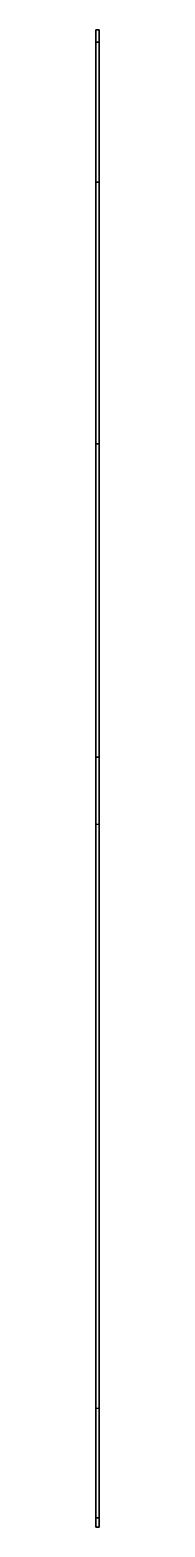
# Model space of a CAD drawing. Extents: x -1.46 to 1.46, y -3.25 to 1.67.
# Drawn here: x -1.46 to -1.45, y -3.25 to 1.67 of the extents above.
import ezdxf

# ---------------------------------------------------------------- set-up
doc = ezdxf.new("R2010")
doc.units = 0
doc.layers.add('SIDE_SCREENS', color=3, linetype='CONTINUOUS')

msp = doc.modelspace()

# ---------------------------------------------------------------- linework, layer by layer
at = {"layer": 'SIDE_SCREENS'}
for points in [[(-1.46, 1.67, 1.09), (-1.46, 1.67, 0.54), (-1.46, -3.25, 0.32), (-1.46, -3.25, 0.8)], [(-1.45, 1.67, 0.54), (-1.46, 1.67, 0.54), (-1.46, 1.67, 1.09), (-1.45, 1.67, 1.09)], [(-1.46, -0.94, 1.48), (-1.46, 1.67, 1.09), (-1.46, -3.25, 0.8), (-1.46, -2.86, 1.41)], [(-1.46, 1.67, 0.54), (-1.46, 1.17, 0.28), (-1.46, -3.22, 0.28), (-1.46, -3.25, 0.32)], [(-1.46, 1.17, 0.28), (-1.46, 1.17, 0.28), (-1.46, 1.67, 0.54), (-1.46, 1.63, 0.47)], [(-1.45, 1.63, 0.47), (-1.46, 1.63, 0.47), (-1.46, 1.67, 0.54), (-1.45, 1.67, 0.54)], [(-1.45, 1.67, 1.09), (-1.46, 1.67, 1.09), (-1.46, 0.31, 1.57), (-1.45, 0.31, 1.57)], [(-1.46, 0.31, 1.57), (-1.46, 1.67, 1.09), (-1.46, -0.94, 1.48), (-1.46, -0.72, 1.66)], [(-1.45, 1.17, 0.28), (-1.46, 1.17, 0.28), (-1.46, 1.63, 0.47), (-1.45, 1.63, 0.47)], [(-1.45, -3.25, 0.8), (-1.45, -3.25, 0.32), (-1.45, 1.67, 0.54), (-1.45, 1.67, 1.09)], [(-1.45, -2.86, 1.41), (-1.45, -3.25, 0.8), (-1.45, 1.67, 1.09), (-1.45, -0.94, 1.48)], [(-1.45, -3.25, 0.32), (-1.45, -3.22, 0.28), (-1.45, 1.17, 0.28), (-1.45, 1.67, 0.54)], [(-1.45, 1.17, 0.28), (-1.45, 1.17, 0.28), (-1.45, 1.63, 0.47), (-1.45, 1.67, 0.54)], [(-1.45, 1.67, 1.09), (-1.45, 0.31, 1.57), (-1.45, -0.72, 1.66), (-1.45, -0.94, 1.48)], [(-1.45, -3.22, 0.28), (-1.46, -3.22, 0.28), (-1.46, 1.17, 0.28), (-1.45, 1.17, 0.28)], [(-1.45, 0.31, 1.57), (-1.46, 0.31, 1.57), (-1.46, -0.72, 1.66), (-1.45, -0.72, 1.66)], [(-1.45, -0.72, 1.66), (-1.46, -0.72, 1.66), (-1.46, -0.94, 1.48), (-1.45, -0.94, 1.48)], [(-1.46, -2.86, 1.41), (-1.46, -3.25, 0.8), (-1.45, -3.25, 0.8), (-1.45, -2.86, 1.41)], [(-1.46, -3.25, 0.32), (-1.46, -3.22, 0.28), (-1.45, -3.22, 0.28), (-1.45, -3.25, 0.32)], [(-1.46, -3.25, 0.8), (-1.46, -3.25, 0.32), (-1.45, -3.25, 0.32), (-1.45, -3.25, 0.8)]]:
    msp.add_3dface(points, dxfattribs=at)

doc.saveas('drawing.dxf')
